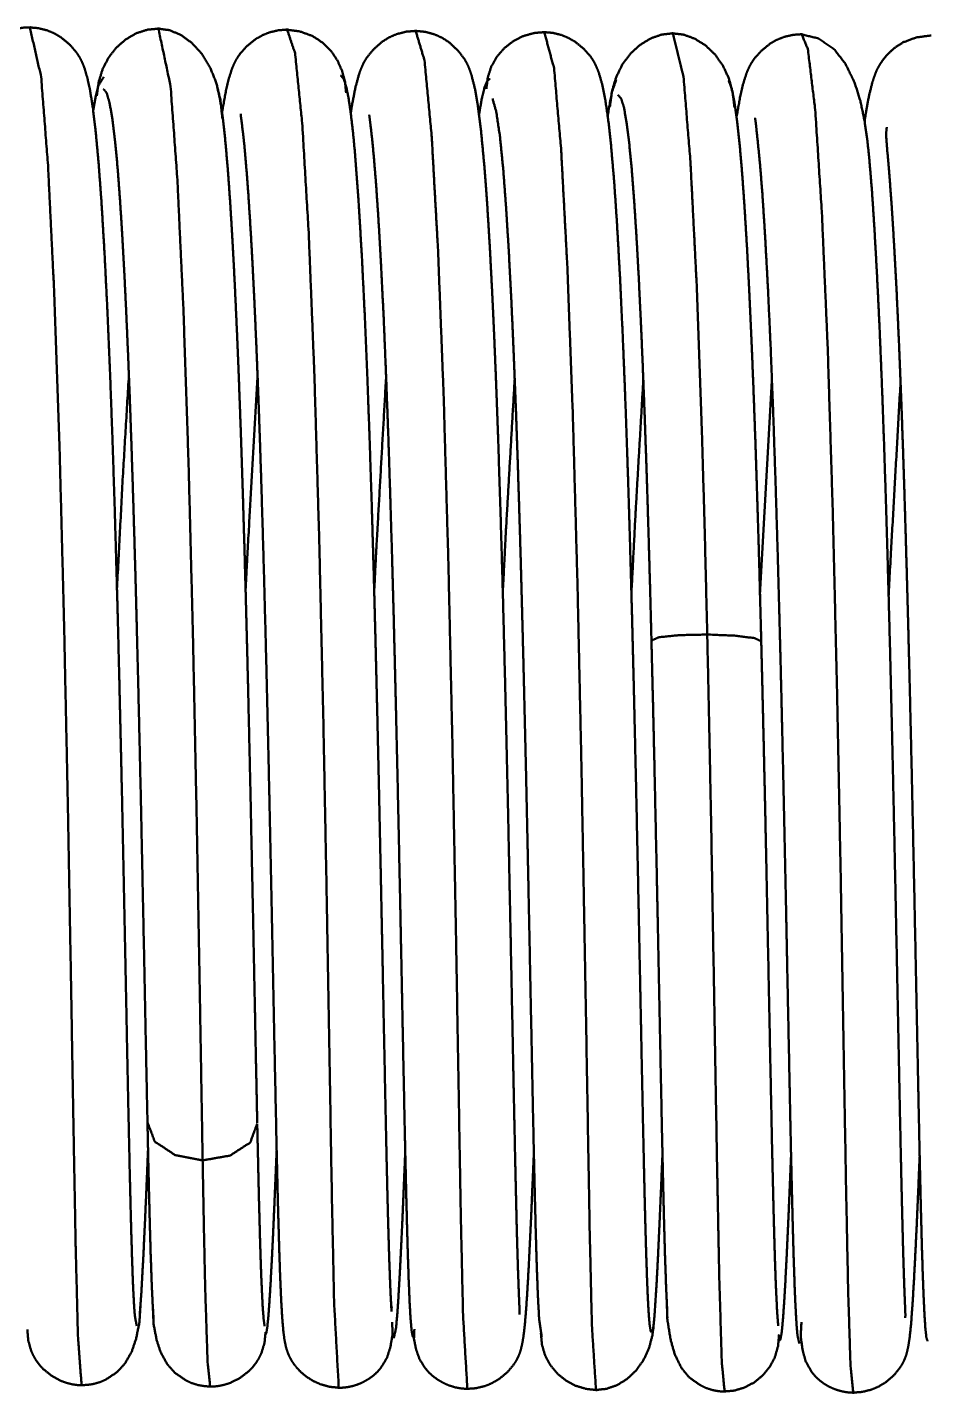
# Paper-space layout 'Layout1' of a CAD drawing. Header units: millimetres. Extents: x 0 to 420, y 0 to 297.
# Drawn here: x 219.98 to 224.88, y 120.36 to 127.79 of the extents above; entities that cross this region are included whole.
import ezdxf

# ---------------------------------------------------------------- set-up
doc = ezdxf.new("R2010")
doc.units = ezdxf.units.MM
doc.layers.add('170', color=7, linetype='Continuous', true_color=0xffffff)

psp = doc.layouts.get("Layout1")

# ---------------------------------------------------------------- linework, layer by layer
at = {"layer": '170', "color": 155, "linetype": 'Continuous', "lineweight": 50}
for p, q in [((223.9651, 124.7009), (224.0301, 125.8683)), ((221.9607, 120.8211), (221.9573, 120.8335)), ((223.4624, 120.7715), (223.4614, 120.7669))]:
    psp.add_line(p, q, dxfattribs=at)
for points, knots in [([(219.9973, 127.7929), (219.9761, 127.7926), (219.9564, 127.7911), (219.9359, 127.7881), (219.9173, 127.7839), (219.878, 127.7708), (219.8458, 127.755), (219.7785, 127.703), (219.7342, 127.6422), (219.6933, 127.5539), (219.6628, 127.452), (219.6362, 127.3184)], [0, 0, 0.032284, 0.062194, 0.09372, 0.122753, 0.185714, 0.240189, 0.369366, 0.48354, 0.631508, 0.793, 1, 1]), ([(220.5733, 120.7217), (220.5628, 120.7781), (220.5576, 120.8528), (220.5525, 120.9586), (220.548, 121.0832), (220.5435, 121.2322), (220.5394, 121.3881), (220.5352, 121.5615), (220.5275, 121.9153), (220.5203, 122.2696), (220.5135, 122.6065), (220.502, 123.1792), (220.4922, 123.6427), (220.486, 123.9176), (220.4796, 124.1937), (220.4717, 124.5153), (220.4632, 124.8337), (220.4529, 125.1899), (220.4418, 125.5336), (220.4284, 125.9011), (220.414, 126.2423), (220.398, 126.5655), (220.3807, 126.8524), (220.3652, 127.0604), (220.3486, 127.2387), (220.3344, 127.3557), (220.3182, 127.4554), (220.3046, 127.5171), (220.2891, 127.5701), (220.2829, 127.5871), (220.2746, 127.6064), (220.2633, 127.6285), (220.2465, 127.6549), (220.2099, 127.6977), (220.1606, 127.7389), (220.1241, 127.7604), (220.0846, 127.7767), (220.0367, 127.7885), (219.9855, 127.793)], [0, 0, 0.007891, 0.018206, 0.032803, 0.049964, 0.070492, 0.09197, 0.115862, 0.1646, 0.213404, 0.259805, 0.338694, 0.402544, 0.440402, 0.478434, 0.522746, 0.566615, 0.615682, 0.663041, 0.713681, 0.76072, 0.805281, 0.844858, 0.873592, 0.898249, 0.914483, 0.928389, 0.93709, 0.944701, 0.947185, 0.950078, 0.953494, 0.957802, 0.965571, 0.974419, 0.980244, 0.986127, 0.992927, 1, 1]), ([(220.2731, 120.3988), (220.2533, 120.668), (220.2411, 121.1512), (220.2285, 121.8356), (220.2143, 122.6725), (220.1974, 123.6096), (220.1771, 124.5813), (220.1528, 125.5185), (220.1238, 126.3555), (220.0905, 127.04), (220.053, 127.5235), (219.9914, 127.793)], [0, 0, 0.036442, 0.101722, 0.194151, 0.307164, 0.433727, 0.564969, 0.691563, 0.804642, 0.897188, 0.962669, 1, 1]), ([(220.6971, 127.7864), (220.6331, 127.7804), (220.5724, 127.761), (220.5153, 127.7287), (220.4635, 127.6838), (220.4207, 127.6291), (220.3877, 127.5654), (220.3664, 127.4964), (220.3558, 127.4203)], [0, 0, 0.116435, 0.231697, 0.350433, 0.474431, 0.600253, 0.730068, 0.860797, 1, 1]), ([(221.0398, 127.2971), (221.0283, 127.3994), (221.0061, 127.4914), (220.9719, 127.5759), (220.9277, 127.6481), (220.8742, 127.7074), (220.8152, 127.7506), (220.7522, 127.7772), (220.6856, 127.7865)], [0, 0, 0.155466, 0.298541, 0.436211, 0.564126, 0.684785, 0.795233, 0.898442, 1, 1]), ([(220.932, 121.6235), (220.9161, 122.5585), (220.8995, 123.4872), (220.8797, 124.4584), (220.8558, 125.4031), (220.8274, 126.2552), (220.7946, 126.9612), (220.7576, 127.4711), (220.691, 127.7866)], [0, 0, 0.15148, 0.301936, 0.459301, 0.612375, 0.750471, 0.864963, 0.947768, 1, 1]), ([(221.3976, 127.7808), (221.3464, 127.7772), (221.2983, 127.7663), (221.2585, 127.7506), (221.2216, 127.7298), (221.1715, 127.6893), (221.134, 127.647), (221.1166, 127.6206), (221.105, 127.5985), (221.0963, 127.5792), (221.0897, 127.5622), (221.0733, 127.5093), (221.0586, 127.4482), (221.0371, 127.3277)], [0, 0, 0.079808, 0.156535, 0.222977, 0.288781, 0.388884, 0.476827, 0.525844, 0.564761, 0.597633, 0.625971, 0.711974, 0.809705, 1, 1]), ([(221.7128, 127.437), (221.7069, 127.4953), (221.692, 127.5519), (221.6676, 127.6086), (221.6327, 127.6617), (221.585, 127.7095), (221.5275, 127.7466), (221.4607, 127.7706), (221.3855, 127.7809)], [0, 0, 0.111489, 0.223069, 0.340638, 0.461541, 0.590076, 0.720339, 0.85556, 1, 1]), ([(221.3917, 127.7809), (221.4346, 127.652), (221.4738, 127.2715), (221.5091, 126.6735), (221.5401, 125.9005), (221.5664, 124.9994), (221.5885, 124.0345), (221.6069, 123.0744), (221.6353, 121.4241), (221.6476, 120.8446), (221.6728, 120.3851)], [0, 0, 0.018346, 0.069976, 0.150838, 0.255263, 0.376949, 0.50723, 0.636847, 0.859643, 0.937883, 1, 1]), ([(222.097, 127.774), (222.0406, 127.7693), (221.9881, 127.756), (221.9461, 127.7377), (221.9076, 127.7135), (221.8587, 127.6693), (221.824, 127.6261), (221.8096, 127.6023), (221.8005, 127.5828), (221.7912, 127.5601), (221.7835, 127.5384), (221.7635, 127.4654), (221.7464, 127.378), (221.7384, 127.3284)], [0, 0, 0.089104, 0.174358, 0.246507, 0.318117, 0.42195, 0.50908, 0.552962, 0.586733, 0.625321, 0.661575, 0.780765, 0.920972, 1, 1]), ([(222.6562, 120.7836), (222.6568, 120.8022), (222.6555, 120.8341), (222.6535, 120.8795), (222.6506, 120.9558), (222.6473, 121.0513), (222.6438, 121.1687), (222.6402, 121.3041), (222.6337, 121.584), (222.6268, 121.9096), (222.6208, 122.2081), (222.6085, 122.8212), (222.595, 123.479), (222.587, 123.8409), (222.5772, 124.259), (222.5666, 124.6751), (222.5536, 125.1338), (222.5394, 125.5727), (222.5312, 125.7995), (222.5226, 126.0165), (222.5132, 126.2325), (222.5033, 126.4358), (222.4937, 126.6145), (222.4836, 126.7807), (222.4743, 126.9177), (222.4645, 127.0438), (222.4474, 127.2246), (222.4284, 127.3746), (222.4133, 127.4607), (222.395, 127.5329), (222.3878, 127.5548), (222.379, 127.5775), (222.3702, 127.5971), (222.3563, 127.6212), (222.3224, 127.6651), (222.2743, 127.7102), (222.2362, 127.7352), (222.1945, 127.7542), (222.1422, 127.7684), (222.0858, 127.7741)], [0, 0, 0.002593, 0.007041, 0.013366, 0.024004, 0.037314, 0.053684, 0.072545, 0.111553, 0.156918, 0.198506, 0.283919, 0.375573, 0.425992, 0.484255, 0.542238, 0.606153, 0.667333, 0.698948, 0.729195, 0.759315, 0.787661, 0.812599, 0.835791, 0.854914, 0.872527, 0.897832, 0.918887, 0.931071, 0.941449, 0.944653, 0.948041, 0.951039, 0.954921, 0.962638, 0.971826, 0.978168, 0.984557, 0.992109, 1, 1]), ([(222.0911, 127.7741), (222.1394, 127.6126), (222.1782, 127.2041), (222.2129, 126.5821), (222.2434, 125.791), (222.2692, 124.879), (222.2908, 123.9109), (222.3088, 122.9557), (222.3367, 121.3376), (222.349, 120.783), (222.3726, 120.379)], [0, 0, 0.022752, 0.07815, 0.162247, 0.269132, 0.392301, 0.523023, 0.652006, 0.87048, 0.945367, 1, 1]), ([(222.7972, 127.7672), (222.7356, 127.762), (222.6776, 127.7456), (222.6229, 127.7179), (222.5738, 127.6798), (222.5334, 127.6331), (222.5029, 127.5796), (222.484, 127.5218), (222.476, 127.4587)], [0, 0, 0.125396, 0.24762, 0.371737, 0.497889, 0.622929, 0.747724, 0.871178, 1, 1]), ([(223.3736, 120.6881), (223.3705, 120.6922), (223.3648, 120.7254), (223.3593, 120.7918), (223.3543, 120.8831), (223.3495, 121.0027), (223.3451, 121.1379), (223.3406, 121.2955), (223.3366, 121.4583), (223.3325, 121.637), (223.3248, 121.9993), (223.3179, 122.3395), (223.3047, 122.9987), (223.2937, 123.5268), (223.283, 124.0044), (223.2771, 124.2544), (223.2698, 124.5452), (223.2621, 124.8331), (223.2527, 125.1557), (223.2428, 125.4682), (223.2307, 125.8043), (223.2179, 126.1194), (223.2028, 126.4406), (223.1867, 126.7287), (223.171, 126.9591), (223.1538, 127.1584), (223.1388, 127.2934), (223.1216, 127.4084), (223.1067, 127.4812), (223.0882, 127.5448), (223.0799, 127.5665), (223.07, 127.5888), (223.0592, 127.6097), (223.0426, 127.6345), (223.0075, 127.6742), (222.9591, 127.7142), (222.9232, 127.7352), (222.8841, 127.7512), (222.8364, 127.7628), (222.7852, 127.7673)], [0, 0, 0.000704, 0.005336, 0.01451, 0.027079, 0.043545, 0.062159, 0.083836, 0.106236, 0.130831, 0.180677, 0.227483, 0.318173, 0.39083, 0.456545, 0.490936, 0.530961, 0.570569, 0.614961, 0.657976, 0.704235, 0.747617, 0.791845, 0.831529, 0.8633, 0.890814, 0.909504, 0.925489, 0.935711, 0.944827, 0.948018, 0.951382, 0.95461, 0.958724, 0.966005, 0.974646, 0.98036, 0.986177, 0.992933, 1, 1]), ([(222.7912, 127.7673), (222.8442, 127.5697), (222.8825, 127.1335), (222.9167, 126.4883), (222.9466, 125.6797), (222.9719, 124.7578), (222.993, 123.7875), (223.0106, 122.838), (223.0381, 121.2538), (223.0503, 120.7247), (223.0726, 120.3727)], [0, 0, 0.02762, 0.086737, 0.173985, 0.283221, 0.407749, 0.53878, 0.667, 0.880931, 0.952389, 1, 1]), ([(223.4967, 127.7606), (223.4317, 127.7539), (223.3702, 127.7328), (223.3123, 127.6977), (223.2596, 127.6491), (223.2159, 127.5898), (223.182, 127.5206), (223.1599, 127.4455), (223.1484, 127.3623)], [0, 0, 0.112007, 0.223657, 0.339875, 0.462821, 0.589258, 0.721442, 0.85589, 1, 1]), ([(223.8263, 127.3556), (223.8163, 127.4392), (223.7956, 127.5149), (223.763, 127.5848), (223.7204, 127.6449), (223.6686, 127.6945), (223.6114, 127.7306), (223.5502, 127.7528), (223.4854, 127.7607)], [0, 0, 0.144298, 0.278869, 0.411095, 0.537497, 0.660381, 0.776531, 0.888101, 1, 1]), ([(223.4899, 127.7606), (223.5489, 127.5233), (223.5867, 127.0598), (223.6205, 126.3917), (223.6498, 125.5669), (223.6646, 125.0384), (223.678, 124.4867)], [0, 0, 0.074458, 0.216069, 0.419734, 0.671013, 0.83198, 1, 1]), ([(224.1973, 127.7557), (224.1461, 127.7521), (224.098, 127.7412), (224.0583, 127.7255), (224.0214, 127.7047), (223.9713, 127.6642), (223.9339, 127.6219), (223.9164, 127.5955), (223.9047, 127.5733), (223.8959, 127.5537), (223.8893, 127.5363), (223.8725, 127.4812), (223.8573, 127.4169), (223.8368, 127.3007)], [0, 0, 0.079558, 0.156003, 0.222227, 0.287797, 0.387725, 0.475246, 0.524359, 0.563196, 0.596582, 0.625355, 0.714666, 0.81709, 1, 1]), ([(224.7554, 120.7663), (224.7564, 120.7791), (224.7557, 120.8035), (224.7542, 120.8387), (224.7518, 120.8981), (224.7491, 120.9725), (224.746, 121.0699), (224.7427, 121.1835), (224.7369, 121.4139), (224.7308, 121.685), (224.7207, 122.1745), (224.7112, 122.653), (224.6991, 123.2506), (224.6915, 123.6058), (224.6834, 123.9664), (224.6736, 124.3723), (224.6631, 124.7741), (224.6518, 125.1665), (224.6396, 125.5436), (224.6275, 125.8776), (224.6144, 126.19), (224.6012, 126.4595), (224.5875, 126.7024), (224.5744, 126.9039), (224.5588, 127.0891), (224.548, 127.188), (224.5339, 127.2847), (224.5112, 127.3928), (224.4796, 127.4933), (224.4299, 127.5949), (224.3677, 127.6747), (224.2837, 127.7324), (224.1853, 127.7558)], [0, 0, 0.001796, 0.005207, 0.010133, 0.018434, 0.028844, 0.042463, 0.058342, 0.090545, 0.128424, 0.196831, 0.263701, 0.347227, 0.396867, 0.447255, 0.503995, 0.560151, 0.614998, 0.667724, 0.714417, 0.758107, 0.795802, 0.829796, 0.858003, 0.883984, 0.89788, 0.911537, 0.926967, 0.941692, 0.957491, 0.971632, 0.985871, 1, 1]), ([(224.4724, 120.3584), (224.4578, 120.503), (224.4446, 120.923), (224.4322, 121.5447), (224.4029, 123.2474), (224.3837, 124.2135), (224.3608, 125.1705), (224.3335, 126.0504), (224.3016, 126.7898), (224.2654, 127.3444), (224.2255, 127.6749), (224.1913, 127.7558)], [0, 0, 0.019603, 0.076306, 0.160211, 0.390003, 0.520397, 0.649577, 0.768363, 0.868227, 0.94323, 0.988149, 1, 1]), ([(224.8966, 127.7487), (224.8157, 127.7379), (224.7445, 127.7114), (224.696, 127.6799), (224.6549, 127.6414), (224.6318, 127.6122), (224.6146, 127.586), (224.6023, 127.5632), (224.5949, 127.5458), (224.5852, 127.5194), (224.5763, 127.492), (224.5585, 127.421), (224.5433, 127.3384), (224.5349, 127.2839)], [0, 0, 0.12472, 0.240867, 0.329289, 0.415239, 0.472227, 0.520125, 0.559653, 0.588556, 0.631539, 0.675563, 0.787436, 0.915641, 1, 1]), ([(220.3936, 127.5235), (220.3645, 127.4763), (220.3504, 127.418), (220.3361, 127.3362), (220.3355, 127.3325)], [0, 0, 0.27401, 0.57102, 0.981488, 1, 1]), ([(221.9597, 120.8014), (221.9531, 120.932), (221.9465, 121.1123), (221.9408, 121.3102), (221.9351, 121.5427), (221.9302, 121.7649), (221.9208, 122.2197), (221.9117, 122.6768), (221.9068, 122.9186), (221.9003, 123.2373), (221.8918, 123.6357), (221.8822, 124.0619), (221.8758, 124.3284), (221.869, 124.5936), (221.8606, 124.9073), (221.8515, 125.2143), (221.8403, 125.5593), (221.8284, 125.8868), (221.8138, 126.2343), (221.7983, 126.549), (221.7797, 126.8593), (221.7601, 127.117), (221.749, 127.2327), (221.7375, 127.3303), (221.7252, 127.4122), (221.7126, 127.4725), (221.6991, 127.5123), (221.6853, 127.5283), (221.6814, 127.5286)], [0, 0, 0.019389, 0.046132, 0.075487, 0.109956, 0.142907, 0.210349, 0.278133, 0.313988, 0.361245, 0.420315, 0.483512, 0.523035, 0.562367, 0.608893, 0.654424, 0.705591, 0.754171, 0.805744, 0.852446, 0.898532, 0.93685, 0.954085, 0.968645, 0.980928, 0.990063, 0.996292, 0.999425, 1, 1]), ([(222.4954, 127.5119), (222.4808, 127.5017), (222.4667, 127.4682), (222.4525, 127.4117), (222.4357, 127.3173)], [0, 0, 0.085304, 0.259661, 0.539513, 1, 1]), ([(223.1828, 127.5085), (223.1591, 127.4398), (223.1353, 127.3099), (223.1348, 127.3068)], [0, 0, 0.349474, 0.98507, 1, 1]), ([(220.3929, 127.4567), (220.4096, 127.4364), (220.4258, 127.38), (220.441, 127.2922), (220.4557, 127.1712), (220.4693, 127.0251), (220.4824, 126.8513), (220.4945, 126.6614), (220.506, 126.4504), (220.5166, 126.2313), (220.5267, 125.9962), (220.536, 125.76), (220.5448, 125.5121), (220.5527, 125.2683), (220.5603, 125.0169), (220.5672, 124.7741), (220.5737, 124.5275), (220.5848, 124.073), (220.5951, 123.6184), (220.611, 122.8546), (220.6229, 122.2597), (220.6318, 121.8242)], [0, 0, 0.004644, 0.015044, 0.030834, 0.052405, 0.078394, 0.109259, 0.142956, 0.180395, 0.219234, 0.260901, 0.302769, 0.346698, 0.389906, 0.434437, 0.477453, 0.521149, 0.601654, 0.682186, 0.817486, 0.922856, 1, 1]), ([(221.2292, 121.8286), (221.2273, 121.9154), (221.2214, 122.197), (221.2077, 122.8842), (221.19, 123.729), (221.1794, 124.191), (221.1733, 124.4409), (221.1669, 124.6889), (221.1598, 124.9459), (221.1524, 125.198), (221.1443, 125.4548), (221.1357, 125.7026), (221.1263, 125.9508), (221.1165, 126.1858), (221.1058, 126.4159), (221.0946, 126.6284), (221.0825, 126.8293), (221.0699, 127.0072), (221.0563, 127.1657), (221.0423, 127.2952), (221.0272, 127.3976), (221.0116, 127.4673)], [0, 0, 0.015365, 0.065255, 0.187009, 0.336679, 0.418519, 0.462804, 0.506747, 0.552292, 0.596951, 0.642471, 0.686374, 0.730373, 0.772035, 0.812836, 0.850526, 0.886174, 0.917774, 0.945939, 0.969008, 0.987349, 1, 1]), ([(223.9718, 124.4494), (223.968, 124.6035), (223.9594, 124.9229), (223.95, 125.2343), (223.9401, 125.5354), (223.9297, 125.8231), (223.9186, 126.0958), (223.907, 126.3501), (223.8948, 126.5851), (223.8821, 126.7979), (223.8689, 126.9867), (223.8551, 127.149), (223.8408, 127.2826), (223.826, 127.3863), (223.8108, 127.4593), (223.7952, 127.5013)], [0, 0, 0.050332, 0.154742, 0.256499, 0.354927, 0.449001, 0.538144, 0.621326, 0.698178, 0.767828, 0.829655, 0.882877, 0.926795, 0.961003, 0.985359, 1, 1]), ([(222.5093, 127.4056), (222.5299, 127.3331), (222.5497, 127.2009), (222.5673, 127.0249), (222.5841, 126.8019), (222.5988, 126.5607), (222.6128, 126.2876), (222.6249, 126.0152), (222.6364, 125.7216), (222.6462, 125.4425), (222.6554, 125.1512), (222.6632, 124.8851), (222.6706, 124.6135), (222.6767, 124.3742), (222.6826, 124.1334), (222.692, 123.7248), (222.7004, 123.3371), (222.705, 123.1143), (222.7143, 122.652), (222.7241, 122.1628), (222.7342, 121.6751), (222.7394, 121.4491), (222.745, 121.2286), (222.7505, 121.0415), (222.7567, 120.8787), (222.763, 120.761), (222.7771, 120.6622)], [0, 0, 0.011159, 0.030959, 0.057141, 0.090254, 0.126046, 0.166536, 0.206908, 0.250426, 0.291769, 0.334927, 0.37435, 0.414586, 0.450025, 0.485691, 0.546217, 0.603641, 0.636639, 0.705104, 0.777555, 0.849792, 0.883269, 0.915919, 0.943645, 0.967765, 0.985227, 1, 1]), ([(223.1917, 127.425), (223.2104, 127.4042), (223.2251, 127.354), (223.2394, 127.2735), (223.2533, 127.1626), (223.2668, 127.0227), (223.2798, 126.8551), (223.2924, 126.6623), (223.3045, 126.4459), (223.316, 126.2084), (223.3271, 125.9517), (223.3376, 125.6774), (223.3476, 125.3876), (223.3571, 125.0859), (223.366, 124.7748), (223.3744, 124.4545)], [0, 0, 0.009364, 0.026896, 0.054281, 0.09172, 0.138796, 0.195118, 0.259844, 0.33244, 0.412109, 0.498179, 0.590151, 0.687299, 0.788407, 0.892683, 1, 1]), ([(221.1397, 127.322), (221.1397, 127.3138), (221.1529, 127.2082), (221.1589, 127.1507), (221.165, 127.0835), (221.1725, 126.9932), (221.1801, 126.891), (221.1887, 126.7602), (221.1974, 126.6157), (221.2069, 126.4375), (221.2162, 126.2442), (221.2254, 126.0335), (221.2342, 125.8098), (221.2422, 125.5867), (221.2499, 125.3544), (221.2632, 124.9083), (221.2755, 124.4456), (221.2855, 124.0315), (221.2948, 123.6179), (221.3094, 122.924), (221.3209, 122.3431), (221.3336, 121.7322), (221.3409, 121.4199), (221.3482, 121.1532), (221.3538, 120.99), (221.3597, 120.8548), (221.365, 120.7656), (221.3714, 120.692), (221.3768, 120.6498), (221.3844, 120.6113), (221.3889, 120.5945), (221.3963, 120.5735), (221.3992, 120.5663), (221.4035, 120.557), (221.4096, 120.545), (221.4174, 120.5312), (221.4307, 120.5114), (221.4462, 120.4919), (221.4698, 120.4677), (221.4965, 120.4457), (221.5336, 120.4221), (221.5738, 120.4039), (221.6246, 120.3902), (221.6785, 120.3851)], [0, 0, 0.001152, 0.016112, 0.02424, 0.033712, 0.046451, 0.060847, 0.079273, 0.099618, 0.124695, 0.151885, 0.181519, 0.21298, 0.24435, 0.277012, 0.339727, 0.404766, 0.462977, 0.521107, 0.618643, 0.700289, 0.786141, 0.830037, 0.867537, 0.890475, 0.909493, 0.92205, 0.932441, 0.938417, 0.943931, 0.946369, 0.949506, 0.950593, 0.952026, 0.953924, 0.956152, 0.959507, 0.963002, 0.967757, 0.972614, 0.978794, 0.984991, 0.99238, 1, 1]), ([(221.839, 127.3162), (221.8389, 127.3136), (221.8411, 127.2953), (221.8452, 127.263), (221.8532, 127.194), (221.8626, 127.1), (221.8752, 126.9466), (221.888, 126.7608), (221.903, 126.4997), (221.9176, 126.2014), (221.9306, 125.8889), (221.9429, 125.5513), (221.9533, 125.2314), (221.9631, 124.8988), (221.9713, 124.598), (221.979, 124.2929), (221.9853, 124.0281), (221.9965, 123.5315), (222.0075, 123.0028), (222.0207, 122.3424), (222.0316, 121.8068), (222.0355, 121.6273), (222.0398, 121.4436), (222.044, 121.2766), (222.0485, 121.1148), (222.0531, 120.9765), (222.0582, 120.8542), (222.0634, 120.7617), (222.0692, 120.6951), (222.0752, 120.6639), (222.0777, 120.6615)], [0, 0, 0.000397, 0.003164, 0.008041, 0.018476, 0.032652, 0.055753, 0.083718, 0.122974, 0.167807, 0.214759, 0.265465, 0.313507, 0.363463, 0.408626, 0.454435, 0.4942, 0.568761, 0.64814, 0.747299, 0.827715, 0.854659, 0.882244, 0.90732, 0.931622, 0.952396, 0.97077, 0.984677, 0.994702, 0.999469, 1, 1]), ([(223.9379, 127.2983), (223.939, 127.2939), (223.9424, 127.2718), (223.9459, 127.2371), (223.9541, 127.1602), (223.9646, 127.0553), (223.9783, 126.8836), (223.9918, 126.6763), (224.0078, 126.3834), (224.0232, 126.0482), (224.0368, 125.699), (224.0495, 125.3237), (224.0601, 124.9741), (224.07, 124.6135), (224.0782, 124.2945), (224.0858, 123.9731), (224.0979, 123.432), (224.1073, 122.978), (224.1131, 122.6876), (224.1258, 122.0556), (224.1325, 121.7317), (224.1364, 121.5548), (224.1403, 121.3909), (224.1446, 121.2264), (224.1488, 121.0804), (224.1535, 120.943), (224.1583, 120.83), (224.1636, 120.7347), (224.169, 120.669), (224.1789, 120.6267)], [0, 0, 0.000679, 0.004031, 0.009259, 0.02083, 0.036617, 0.062408, 0.093527, 0.137441, 0.187694, 0.240025, 0.296244, 0.348617, 0.402642, 0.450424, 0.498555, 0.579594, 0.647596, 0.691091, 0.785743, 0.834253, 0.860755, 0.885294, 0.909944, 0.931806, 0.95239, 0.969332, 0.983623, 0.993494, 1, 1]), ([(224.6552, 127.2498), (224.6511, 127.2105), (224.6568, 127.1325), (224.6669, 127.019), (224.681, 126.8331), (224.6952, 126.606), (224.7094, 126.3392), (224.723, 126.0405), (224.7345, 125.7478), (224.7455, 125.4357), (224.7547, 125.1446), (224.7634, 124.8438), (224.7707, 124.5751), (224.7777, 124.3029), (224.7887, 123.8351), (224.7988, 123.3764), (224.8113, 122.7664), (224.8257, 122.0489), (224.8334, 121.6797), (224.8375, 121.4967), (224.8415, 121.3288), (224.8459, 121.1651), (224.8502, 121.0225), (224.855, 120.8931), (224.8598, 120.79), (224.8651, 120.7086), (224.8706, 120.6583), (224.8771, 120.6395)], [0, 0, 0.005973, 0.017797, 0.035016, 0.063201, 0.097586, 0.137969, 0.183154, 0.227432, 0.274629, 0.318657, 0.364136, 0.404766, 0.44592, 0.516645, 0.58599, 0.678204, 0.78667, 0.842478, 0.870148, 0.895535, 0.920273, 0.941844, 0.961412, 0.97701, 0.989348, 0.996996, 1, 1]), ([(220.4656, 124.7314), (220.4966, 125.3297), (220.5305, 125.8989)], [0, 0, 0.512337, 1, 1]), ([(221.2307, 125.8969), (221.1734, 124.8833), (221.1656, 124.7283)], [0, 0, 0.8674, 1, 1]), ([(221.9302, 125.8846), (221.8781, 124.9713), (221.8654, 124.7196)], [0, 0, 0.784066, 1, 1]), ([(222.6302, 125.88), (222.5828, 125.0583), (222.5653, 124.7132)], [0, 0, 0.704291, 1, 1]), ([(223.33, 125.8726), (223.2876, 125.1444), (223.2652, 124.7067)], [0, 0, 0.62469, 1, 1]), ([(224.665, 124.6934), (224.6692, 124.7795), (224.7299, 125.8607)], [0, 0, 0.073714, 1, 1]), ([(223.3745, 124.4539), (223.4158, 124.472), (223.528, 124.4834), (223.678, 124.4867)], [0, 0, 0.146555, 0.512621, 1, 1]), ([(223.678, 124.4867), (223.678, 124.4867), (223.8267, 124.4806), (223.9354, 124.4672), (223.972, 124.45)], [0, 0, 0.000138, 0.498215, 0.864656, 1, 1]), ([(223.7726, 120.3644), (223.7572, 120.5256), (223.7432, 120.9934), (223.7308, 121.6385), (223.7009, 123.3686), (223.6901, 123.9258), (223.678, 124.4867)], [0, 0, 0.039263, 0.152764, 0.309224, 0.728814, 0.86394, 1, 1]), ([(223.3743, 124.4537), (223.3764, 124.3726), (223.3838, 124.0756), (223.3906, 123.7765), (223.4036, 123.1699), (223.4098, 122.8666), (223.4214, 122.2845), (223.4323, 121.7496), (223.4377, 121.5105), (223.443, 121.2913), (223.4483, 121.1022), (223.4539, 120.9414), (223.4594, 120.8148)], [0, 0, 0.022308, 0.103922, 0.186115, 0.352798, 0.436133, 0.596078, 0.743051, 0.808776, 0.869017, 0.920969, 0.965184, 1, 1]), ([(224.0644, 120.7216), (224.0587, 120.7954), (224.0531, 120.9044), (224.0477, 121.0442), (224.0425, 121.2165), (224.0374, 121.4141), (224.0321, 121.6388), (224.0216, 122.1423), (224.0105, 122.6985), (223.9987, 123.2824), (223.9924, 123.5759), (223.9858, 123.8728), (223.979, 124.161), (223.9719, 124.4503)], [0, 0, 0.019838, 0.049111, 0.086597, 0.132836, 0.185829, 0.246064, 0.38109, 0.53022, 0.686807, 0.765507, 0.845127, 0.922418, 1, 1]), ([(220.6317, 121.8311), (220.6342, 121.7108), (220.6392, 121.4846), (220.6442, 121.2889), (220.6491, 121.1169), (220.6541, 120.9709), (220.6592, 120.8541), (220.6643, 120.7666)], [0, 0, 0.112918, 0.325359, 0.509169, 0.670755, 0.807959, 0.917696, 1, 1]), ([(220.6318, 121.831), (220.6715, 121.7258), (220.7824, 121.6523), (220.932, 121.6235)], [0, 0, 0.282578, 0.617107, 1, 1]), ([(220.932, 121.6235), (220.932, 121.6235), (221.0812, 121.6496), (221.191, 121.721), (221.2292, 121.824)], [0, 0, 0.000158, 0.38611, 0.720062, 1, 1]), ([(221.2692, 120.7202), (221.2639, 120.7588), (221.2588, 120.8265), (221.2538, 120.9234), (221.2489, 121.0495), (221.244, 121.2042), (221.2391, 121.3854), (221.2342, 121.5916), (221.2291, 121.8225)], [0, 0, 0.035279, 0.096862, 0.184784, 0.29913, 0.439473, 0.603769, 0.790664, 1, 1]), ([(220.5898, 120.7815), (220.599, 120.9136), (220.609, 121.0953), (220.6184, 121.2943), (220.6284, 121.5276), (220.6345, 121.6759)], [0, 0, 0.147897, 0.351048, 0.573546, 0.834271, 1, 1]), ([(221.2738, 120.6737), (221.2788, 120.6845), (221.2841, 120.7174), (221.2896, 120.7727), (221.2955, 120.853), (221.3018, 120.9563), (221.3086, 121.0849), (221.3158, 121.2351), (221.3236, 121.4102), (221.3318, 121.6052), (221.3347, 121.6765)], [0, 0, 0.011817, 0.044909, 0.100181, 0.180309, 0.283159, 0.411257, 0.560721, 0.734962, 0.929014, 1, 1]), ([(221.9724, 120.6555), (221.9844, 120.7109), (221.9911, 120.7854), (221.9983, 120.8908), (222.0052, 121.0143), (222.0125, 121.1615), (222.0196, 121.3151), (222.027, 121.486), (222.0344, 121.6668)], [0, 0, 0.055861, 0.129662, 0.233899, 0.355847, 0.501176, 0.652873, 0.821541, 1, 1]), ([(222.367, 120.3791), (222.4194, 120.3828), (222.4689, 120.3948), (222.5087, 120.4113), (222.5457, 120.4331), (222.5917, 120.4714), (222.6278, 120.5155), (222.6366, 120.5297), (222.6436, 120.5424), (222.648, 120.5513), (222.6512, 120.5585), (222.6593, 120.5788), (222.6637, 120.5935), (222.6716, 120.6278), (222.678, 120.6654), (222.6856, 120.7305), (222.6921, 120.8084), (222.7002, 120.9312), (222.7083, 121.0793), (222.7197, 121.3189), (222.7318, 121.5992), (222.7344, 121.6637)], [0, 0, 0.035793, 0.070572, 0.099922, 0.129263, 0.170072, 0.208959, 0.220344, 0.230221, 0.236974, 0.242364, 0.257289, 0.267742, 0.291753, 0.317779, 0.362492, 0.415797, 0.499784, 0.600938, 0.764563, 0.955949, 1, 1]), ([(223.3837, 120.6971), (223.3924, 120.7952), (223.402, 120.9451), (223.4109, 121.118), (223.4205, 121.327), (223.4343, 121.6541)], [0, 0, 0.102803, 0.25943, 0.440071, 0.658374, 1, 1]), ([(224.073, 120.6433), (224.0765, 120.6484), (224.0829, 120.6837), (224.0897, 120.7527), (224.0964, 120.8471), (224.1035, 120.9689), (224.1104, 121.1044), (224.1177, 121.2608), (224.1247, 121.4215), (224.1342, 121.65)], [0, 0, 0.006171, 0.041688, 0.110362, 0.204023, 0.324846, 0.45924, 0.614188, 0.77352, 1, 1]), ([(224.4668, 120.3585), (224.5209, 120.3626), (224.5721, 120.3754), (224.6125, 120.3929), (224.6502, 120.4158), (224.695, 120.4544), (224.7306, 120.4996), (224.7385, 120.5129), (224.7448, 120.5247), (224.7491, 120.5336), (224.7521, 120.5405), (224.7602, 120.5617), (224.7646, 120.5767), (224.7727, 120.614), (224.7793, 120.6567), (224.7874, 120.7344), (224.7945, 120.8295), (224.8033, 120.9762), (224.8124, 121.1526), (224.819, 121.2942), (224.8258, 121.4493), (224.834, 121.6436)], [0, 0, 0.036979, 0.072948, 0.102982, 0.133064, 0.173399, 0.212621, 0.223171, 0.232309, 0.239068, 0.244201, 0.259674, 0.270339, 0.296364, 0.325829, 0.379111, 0.444135, 0.544367, 0.664856, 0.761531, 0.867353, 1, 1]), ([(220.932, 121.6235), (220.9392, 121.2332), (220.9463, 120.9095), (220.9589, 120.5244), (220.9728, 120.3914)], [0, 0, 0.316552, 0.579101, 0.89155, 1, 1]), ([(220.2672, 120.3989), (220.3052, 120.401), (220.3394, 120.4062), (220.3748, 120.4165), (220.4054, 120.43), (220.467, 120.4711), (220.5091, 120.5172), (220.5463, 120.5828), (220.5695, 120.6514), (220.5881, 120.7417), (220.5936, 120.8365)], [0, 0, 0.061898, 0.118296, 0.178185, 0.232643, 0.353135, 0.454901, 0.577605, 0.695448, 0.845557, 1, 1]), ([(220.6614, 120.821), (220.6649, 120.732), (220.6816, 120.6456), (220.7035, 120.5787), (220.7392, 120.5139), (220.7806, 120.4672), (220.8411, 120.4253), (220.8716, 120.4112), (220.9065, 120.4001), (220.9408, 120.3942), (220.9786, 120.3914)], [0, 0, 0.148488, 0.29491, 0.412107, 0.535455, 0.639493, 0.761973, 0.817935, 0.878954, 0.936829, 1, 1]), ([(223.457, 120.8715), (223.4612, 120.7543), (223.479, 120.6456), (223.5013, 120.5669), (223.5378, 120.4929), (223.5784, 120.4431), (223.6405, 120.3987), (223.6705, 120.3847), (223.7061, 120.3731), (223.7232, 120.3693), (223.7415, 120.3664), (223.7594, 120.3649), (223.7782, 120.3644)], [0, 0, 0.173621, 0.336523, 0.45768, 0.579684, 0.674826, 0.787762, 0.836838, 0.892177, 0.918134, 0.945594, 0.972091, 1, 1]), ([(221.6672, 120.3852), (221.6854, 120.3853), (221.7038, 120.3866), (221.7214, 120.389), (221.739, 120.3924), (221.7559, 120.3968), (221.7724, 120.4021), (221.7884, 120.4083), (221.8036, 120.4152), (221.8333, 120.4318), (221.8585, 120.4497), (221.8828, 120.4716), (221.902, 120.4935), (221.9354, 120.5496), (221.953, 120.6038), (221.9656, 120.6747), (221.9634, 120.7429)], [0, 0, 0.034341, 0.069079, 0.102629, 0.136395, 0.169457, 0.201982, 0.234448, 0.26585, 0.330104, 0.38834, 0.450014, 0.504981, 0.627982, 0.735564, 0.871337, 1, 1]), ([(223.0669, 120.3728), (223.1282, 120.3791), (223.1861, 120.399), (223.2405, 120.4321), (223.2896, 120.4781), (223.33, 120.5341), (223.3606, 120.5994), (223.3796, 120.6702), (223.3881, 120.7484)], [0, 0, 0.112565, 0.224515, 0.340979, 0.463979, 0.590277, 0.722064, 0.856156, 1, 1]), ([(224.1907, 120.7428), (224.1866, 120.6658), (224.1974, 120.5881), (224.2136, 120.5305), (224.2458, 120.4718), (224.2643, 120.4493), (224.2882, 120.4266), (224.3127, 120.4082), (224.3423, 120.3909), (224.3573, 120.3838), (224.3733, 120.3773), (224.3895, 120.3717), (224.4064, 120.367), (224.4239, 120.3632), (224.4415, 120.3605), (224.4598, 120.3588), (224.478, 120.3584)], [0, 0, 0.140214, 0.282839, 0.391393, 0.513069, 0.566144, 0.626061, 0.681615, 0.744034, 0.774068, 0.805473, 0.83665, 0.868631, 0.901068, 0.933446, 0.96686, 1, 1]), ([(219.9782, 120.7018), (219.983, 120.6417), (219.9993, 120.5852), (220.0116, 120.5584), (220.0267, 120.5329), (220.0444, 120.5092), (220.0645, 120.4874), (220.1108, 120.45), (220.1633, 120.4219), (220.1913, 120.4118), (220.22, 120.4044), (220.2491, 120.4001), (220.2787, 120.3988)], [0, 0, 0.127059, 0.250672, 0.312829, 0.375171, 0.43757, 0.499952, 0.625223, 0.750592, 0.813247, 0.875629, 0.937527, 1, 1]), ([(220.9673, 120.3915), (220.997, 120.3923), (221.0262, 120.396), (221.0551, 120.4028), (221.0833, 120.4124), (221.1365, 120.4395), (221.1836, 120.476), (221.2042, 120.4973), (221.2224, 120.5207), (221.238, 120.5458), (221.251, 120.5724), (221.2684, 120.6284), (221.2745, 120.6883)], [0, 0, 0.062568, 0.124572, 0.187025, 0.24976, 0.375246, 0.50061, 0.563009, 0.625384, 0.687681, 0.749794, 0.873183, 1, 1]), ([(222.0842, 120.7049), (222.0821, 120.651), (222.0942, 120.5916), (222.1122, 120.5417), (222.1445, 120.4897), (222.1641, 120.4678), (222.1877, 120.4466), (222.2133, 120.428), (222.2422, 120.4114), (222.2737, 120.3977), (222.3066, 120.3875), (222.3422, 120.381), (222.3783, 120.379)], [0, 0, 0.108767, 0.231001, 0.337911, 0.461313, 0.520462, 0.584541, 0.648273, 0.715508, 0.784623, 0.85416, 0.926972, 1, 1]), ([(222.7727, 120.6826), (222.7784, 120.6205), (222.7951, 120.5631), (222.8234, 120.5099), (222.8617, 120.4631), (222.9088, 120.4246), (222.9617, 120.3963), (223.0181, 120.3791), (223.0783, 120.3727)], [0, 0, 0.129077, 0.252764, 0.37749, 0.502572, 0.628612, 0.752688, 0.874689, 1, 1]), ([(223.7667, 120.3645), (223.826, 120.37), (223.8816, 120.3866), (223.9339, 120.4146), (223.9806, 120.453), (224.0186, 120.5), (224.0467, 120.5537), (224.0633, 120.612), (224.0688, 120.6752)], [0, 0, 0.123455, 0.243661, 0.366617, 0.49192, 0.617347, 0.742797, 0.868503, 1, 1])]:
    psp.add_open_spline(points, degree=1, knots=knots, dxfattribs=at)

doc.saveas('drawing.dxf')
